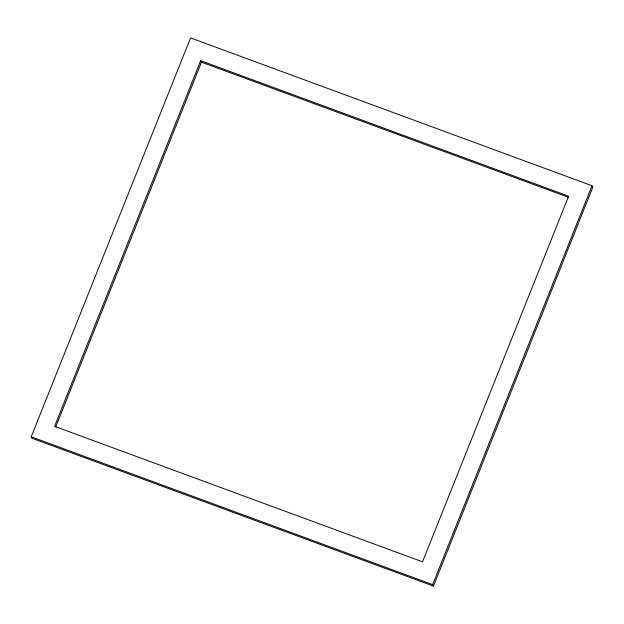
<?xml version="1.0" encoding="UTF-8"?>
<svg xmlns="http://www.w3.org/2000/svg" width="624" height="624" viewBox="0 0 624 624"><rect width="100%" height="100%" fill="white"/><g stroke="black" fill="none" stroke-linecap="round" stroke-linejoin="round"><path stroke-width="0.94" d="M31.2 436.792L190.577 37.908L592.004 185.734L592.8 187.208L433.423 586.092L31.996 438.266L31.2 436.792L432.619 584.618L433.423 586.092M200.663 60.684L54.569 426.325L422.542 561.834L568.636 196.193L200.663 60.684L201.458 62.166L568.519 197.332M55.723 426.902L201.458 62.166M432.619 584.618L592.004 185.734"/></g></svg>
